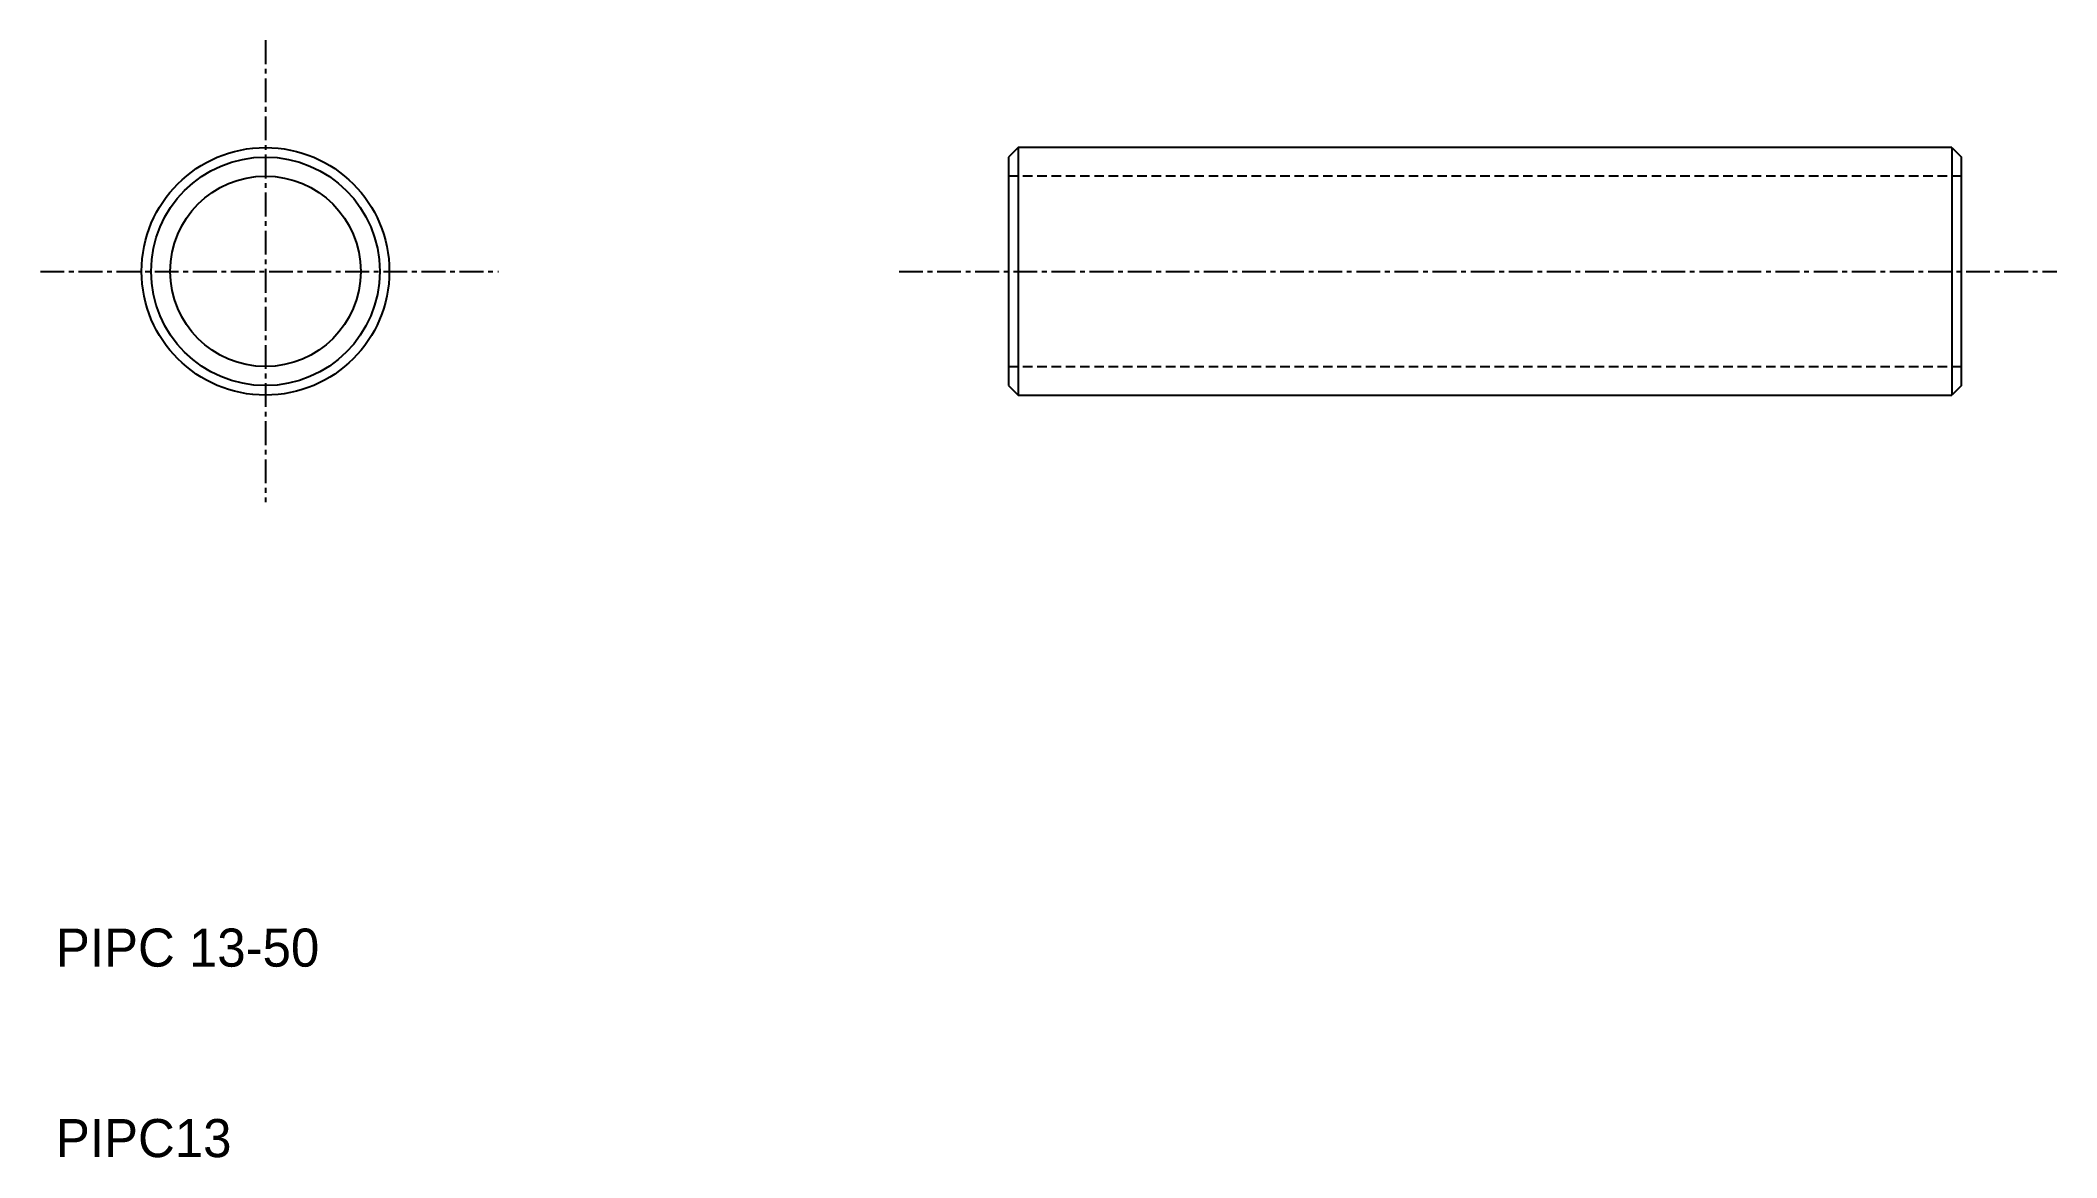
# Model space of a CAD drawing. Extents: x 9 to 115, y 10 to 69.
import ezdxf

# ---------------------------------------------------------------- set-up
doc = ezdxf.new("R2010")
doc.units = 0
doc.linetypes.add('CENTER', pattern=[2, 1.25, -0.25, 0.25, -0.25])
doc.linetypes.add('DASHED', pattern=[0.75, 0.5, -0.25])
doc.layers.get('0').update_dxf_attribs({"linetype": 'CONTINUOUS'})
doc.layers.add('CENTER', color=1, linetype='CENTER')

msp = doc.modelspace()

# ---------------------------------------------------------------- linework, layer by layer
at = {"color": 7, "linetype": 'CONTINUOUS'}
for p, q in [((60.5, 63), (60, 62.5)), ((60, 62.5), (60, 50.5)), ((109.5, 63), (60.5, 63)), ((60.5, 63), (60.5, 50)), ((109.5, 63), (109.5, 50)), ((109.5, 63), (110, 62.5)), ((110, 50.5), (110, 62.5)), ((60, 50.5), (60.5, 50)), ((60.5, 50), (109.5, 50)), ((110, 50.5), (109.5, 50))]:
    msp.add_line(p, q, dxfattribs=at)
at = {"color": 3, "linetype": 'DASHED'}
for p, q in [((110, 61.5), (60, 61.5)), ((60, 51.5), (110, 51.5))]:
    msp.add_line(p, q, dxfattribs=at)
at = {"color": 7, "linetype": 'CONTINUOUS'}
for radius in [6.5, 6, 5]:
    msp.add_circle((21, 56.5), radius, dxfattribs=at)
at = {"layer": 'CENTER', "color": 1, "linetype": 'CENTER'}
for p, q in [((21, 68.63), (21, 44.39)), ((9.19, 56.5), (33.23, 56.5)), ((54.25, 56.5), (115, 56.5))]:
    msp.add_line(p, q, dxfattribs=at)

# ---------------------------------------------------------------- texts
at = {"color": 7, "linetype": 'CONTINUOUS'}
for s, p in [('PIPC 13-50', (10, 20)), ('PIPC13', (10, 10))]:
    msp.add_text(s, height=2, dxfattribs=at).set_placement(p)

doc.saveas('drawing.dxf')
